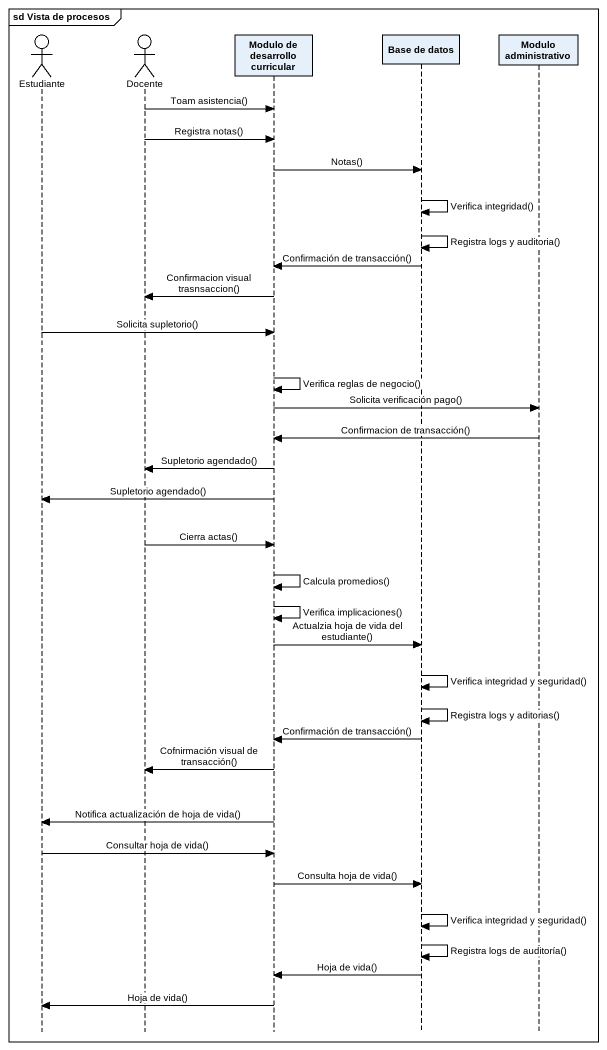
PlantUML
@startuml
mainframe sd Vista de procesos
hide footbox
actor Estudiante
actor Docente
participant "Modulo de desarrollo curricular" as Modulo_de_desarrollo
participant "Base de datos" as Base_de_datos
participant "Modulo administrativo" as Modulo_administrativo

Docente -> Modulo_de_desarrollo : Toam asistencia()
Docente -> Modulo_de_desarrollo : Registra notas()
Modulo_de_desarrollo -> Base_de_datos : Notas()
Base_de_datos -> Base_de_datos : Verifica integridad()
Base_de_datos -> Base_de_datos : Registra logs y auditoria()
Base_de_datos -> Modulo_de_desarrollo : Confirmación de transacción()
Modulo_de_desarrollo -> Docente : Confirmacion visual trasnsaccion()
Estudiante -> Modulo_de_desarrollo : Solicita supletorio()
Modulo_de_desarrollo -> Modulo_de_desarrollo : Verifica reglas de negocio()
Modulo_de_desarrollo -> Modulo_administrativo : Solicita verificación pago()
Modulo_administrativo -> Modulo_de_desarrollo : Confirmacion de transacción()
Modulo_de_desarrollo -> Docente : Supletorio agendado()
Modulo_de_desarrollo -> Estudiante : Supletorio agendado()
Docente -> Modulo_de_desarrollo : Cierra actas()
Modulo_de_desarrollo -> Modulo_de_desarrollo : Calcula promedios()
Modulo_de_desarrollo -> Modulo_de_desarrollo : Verifica implicaciones()
Modulo_de_desarrollo -> Base_de_datos : Actualzia hoja de vida del estudiante()
Base_de_datos -> Base_de_datos : Verifica integridad y seguridad()
Base_de_datos -> Base_de_datos : Registra logs y aditorias()
Base_de_datos -> Modulo_de_desarrollo : Confirmación de transacción()
Modulo_de_desarrollo -> Docente : Cofnirmación visual de transacción()
Modulo_de_desarrollo -> Estudiante : Notifica actualización de hoja de vida()
Estudiante -> Modulo_de_desarrollo : Consultar hoja de vida()
Modulo_de_desarrollo -> Base_de_datos : Consulta hoja de vida()
Base_de_datos -> Base_de_datos : Verifica integridad y seguridad()
Base_de_datos -> Base_de_datos : Registra logs de auditoría()
Base_de_datos -> Modulo_de_desarrollo : Hoja de vida()
Modulo_de_desarrollo -> Estudiante : Hoja de vida()
@enduml
